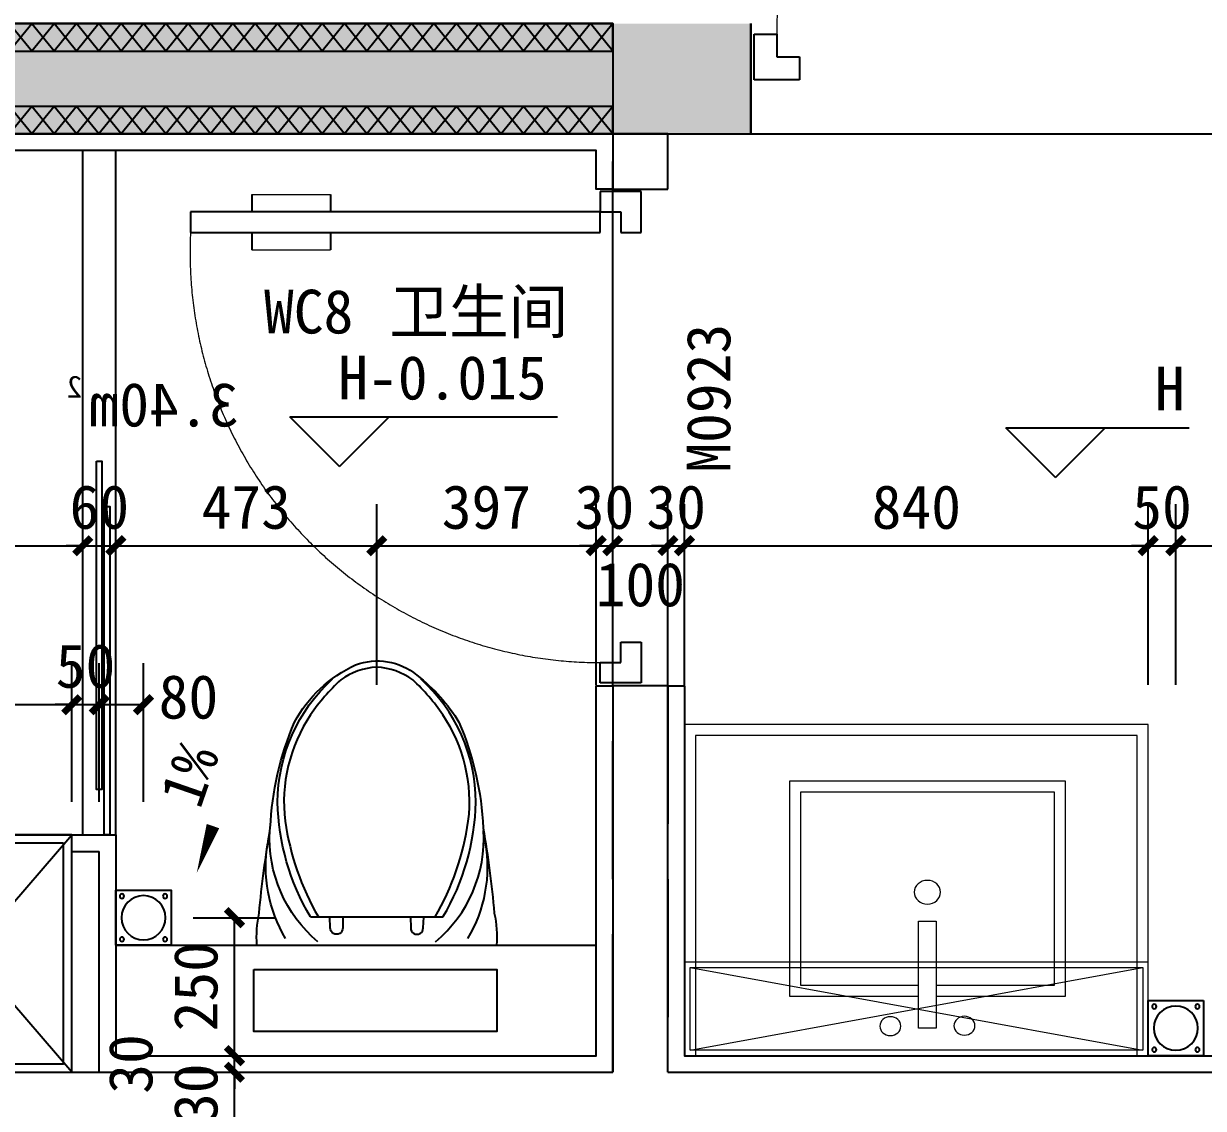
# Model space of a CAD drawing. Header units: millimetres. Extents: x -15 to 66915, y -15 to 18798.
# Drawn here: x 58458 to 60595, y 13497 to 15463 of the extents above; entities that cross this region are included whole.
import ezdxf
from ezdxf.xclip import XClip

# ---------------------------------------------------------------- set-up
doc = ezdxf.new("R2010")
doc.units = ezdxf.units.MM
doc.header["$LTSCALE"] = 1000
doc.header["$XCLIPFRAME"] = 2
doc.linetypes.add('1#2#楼$0$DOTE', pattern=[2.42, 2, -0.2, 0.02, -0.2])
doc.linetypes.add('DASH', pattern=[0.35, 0.25, -0.1])
doc.layers.get('Defpoints').update_dxf_attribs({"color": 4, "linetype": 'DASH'})
for name, color, linetype in [('1#2#楼$0$A-ANNO-DIM-SYMB', 3, 'Continuous'), ('1#2#楼$0$A-ANNO-DIMS', 3, 'Continuous'), ('1#2#楼$0$A-ANNO-DOTE', 10, '1#2#楼$0$DOTE'), ('1#2#楼$0$A-ANNO-ELEV', 3, 'Continuous'), ('1#2#楼$0$A-ANNO-TEXT', 7, 'Continuous'), ('1#2#楼$0$A-DOOR-IDEN', 53, 'Continuous'), ('160-WC$0$A-FLOR-SPCL', 225, 'Continuous'), ('160-WC$0$BS-STAIR', 225, 'Continuous'), ('160-墙体$0$A-COLU-CONC-HATC', 204, 'Continuous'), ('160-墙体$0$A-DOOR', 51, 'Continuous'), ('160-墙体$0$A-WALL-BLOK', 131, 'Continuous'), ('160-墙体$0$A-WALL-CONC', 9, 'Continuous'), ('160-墙体$0$A-WALL-STUD', 133, 'Continuous'), ('160-墙体-PC$0$A-ANNO-HATC-PATT', 8, 'Continuous')]:
    doc.layers.add(name, color=color, linetype=linetype)
doc.layers.add('160-WC$0$JJ-01-固定家具', color=225, linetype='Continuous', lineweight=0)
doc.styles.add('1#2#楼$0$_TCH_DIM', font='')
doc.styles.add('1#2#楼$0$_TCH_DIM_T3', font='')
doc.styles.add('1#2#楼$0$_TCH_WINDOW', font='')
doc.styles.add('160-WC$0$_TCH_SPACE', font='')
doc.styles.get('1#2#楼$0$_TCH_DIM').set_extended_font_data('SimSun')
doc.styles.get('1#2#楼$0$_TCH_DIM_T3').set_extended_font_data('SimSun')
doc.styles.get('1#2#楼$0$_TCH_WINDOW').set_extended_font_data('SimSun')
doc.styles.get('160-WC$0$_TCH_SPACE').set_extended_font_data('SimSun')
doc.dimstyles.new('1#2#楼$0$_TCH_ARCH&&30', dxfattribs={"dimtxt": 79.303797, "dimasz": 30, "dimexe": 75, "dimexo": 90, "dimgap": 30, "dimtad": 1, "dimdec": 0, "dimzin": 0, "dimdsep": 46, "dimtxsty": '1#2#楼$0$_TCH_DIM_T3', "dimblk": '1#2#楼$0$_ArchTick', "dimcen": 0.09, "dimclrt": 7, "dimazin": 2, "dimtfac": 1, "dimtdec": 0, "dimtix": 1, "dimtmove": 2, "dimatfit": 3, "dimfxl": 100, "dimtolj": 1, "dimtzin": 0, "dimarcsym": 0})

# ---------------------------------------------------------------- blocks, each defined once
blk = doc.blocks.new('160-墙体$0$$DorLib2D$00000009')
for p, q in [((0.4129, 0.9053), (0.4129, 0.0807)), ((0.4541, 0.9053), (0.4129, 0.9053)), ((0.4541, 0.0807), (0.4541, 0.9053)), ((0.4129, 0.7822), (0.378, 0.7822)), ((0.489, 0.7822), (0.4541, 0.7822)), ((0.4129, 0.6235), (0.378, 0.6235)), ((0.489, 0.6235), (0.4541, 0.6235)), ((-0.4941, 0.0807), (-0.4529, 0.0807)), ((-0.4941, -0.0018), (-0.4941, 0.0807)), ((-0.4529, 0.0807), (-0.4529, 0.0395)), ((0.4129, 0.0807), (0.4541, 0.0807)), ((0.4953, 0.0807), (0.4541, 0.0807)), ((0.4541, 0.0807), (0.4541, 0.0395)), ((0.4953, -0.0018), (0.4953, 0.0807)), ((-0.4529, 0.0395), (-0.4117, 0.0395)), ((-0.4117, 0.0395), (-0.4117, -0.0018)), ((0.4541, 0.0395), (0.4129, 0.0395)), ((0.4129, 0.0395), (0.4129, -0.0018)), ((-0.4941, -0.0018), (-0.4941, -0.0018)), ((-0.4117, -0.0018), (-0.4941, -0.0018)), ((0.4129, -0.0018), (0.4953, -0.0018)), ((0.4953, -0.0018), (0.4953, -0.0018))]:
    blk.add_line(p, q)
at = {"lineweight": 13}
for p, q in [((0.378, 0.7822), (0.378, 0.6235)), ((0.489, 0.7822), (0.489, 0.6235))]:
    blk.add_line(p, q, dxfattribs=at)
blk.add_arc((0.3716, 0.0817), 0.8246, 87.134, 180.0717, dxfattribs=at)
blk = doc.blocks.new('160-墙体')
at = {"layer": '160-墙体$0$A-COLU-CONC-HATC'}
blk.add_hatch(color=256, dxfattribs=at).paths.add_polyline_path([(33.3, 8100), (100, 8000), (2350, 8000), (2350, 8200), (100, 8200)])
at = {"layer": '160-墙体$0$A-DOOR'}
blk.add_line((2100, 7000), (2100, 7900), dxfattribs=at)
at = {"layer": '160-墙体$0$A-WALL-BLOK'}
for p, q in [((2350, 8000), (2350, 8200)), ((2100, 8000), (2100, 7900)), ((2200, 8000), (2100, 8000)), ((2200, 7900), (2200, 8000)), ((2100, 7900), (2200, 7900)), ((2200, 7000), (2100, 7000)), ((2100, 7000), (2100, 6300)), ((2200, 6300), (2200, 7000)), ((700, 6300), (1120, 6300)), ((1120, 6300), (2100, 6300)), ((2200, 6300), (3800, 6300))]:
    blk.add_line(p, q, dxfattribs=at)
at = {"layer": '160-墙体$0$A-WALL-CONC'}
for p in [(2350, 8200), (100, 8000)]:
    blk.add_line(p, (2350, 8000), dxfattribs=at)
at = {"layer": '160-墙体$0$A-WALL-STUD'}
for p, q in [((1120, 6300), (1120, 6700)), ((1120, 6700), (1170, 6700)), ((1170, 6300), (1170, 6700))]:
    blk.add_line(p, q, dxfattribs=at)
at = {"layer": '160-墙体$0$A-DOOR', "xscale": 1000, "yscale": 1000, "zscale": 200}
blk.add_blockref('160-墙体$0$$DorLib2D$00000009', (2850, 8100), dxfattribs=at)
at = {"layer": '160-墙体$0$A-DOOR', "xscale": 900, "yscale": 900, "zscale": 100, "rotation": 90}
blk.add_blockref('160-墙体$0$$DorLib2D$00000009', (2150, 7450), dxfattribs=at)
blk = doc.blocks.new('*U198')
for p, q in [((-440, 600.3), (-440, 0)), ((400, 600.3), (-440, 600.3)), ((400, 0), (400, 600.3)), ((-16, 244), (16, 244)), ((-16, 50), (-16, 244)), ((16, 244), (16, 50)), ((16, 50), (-16, 50))]:
    blk.add_line(p, q)
at = {"color": 250}
for p, q in [((-420, 580.3), (-420, 0)), ((380, 580.3), (-420, 580.3)), ((380, 0), (380, 580.3))]:
    blk.add_line(p, q, dxfattribs=at)
at = {"color": 0, "linetype": 'ByBlock'}
for p, q in [((-440, 170), (400, 170)), ((400, 0), (-440, 0))]:
    blk.add_line(p, q, dxfattribs=at)
at = {"color": 8}
for p, q in [((-430, 10), (390, 160)), ((-430, 160), (390, 10))]:
    blk.add_line(p, q, dxfattribs=at)
for points in [[(16, 107.6), (250, 107.6), (250, 497.6), (-250, 497.6), (-250, 107.6), (-16, 107.6)], [(16, 127.6), (230, 127.6), (230, 477.6), (-230, 477.6), (-230, 127.6), (-16, 127.6)]]:
    blk.add_lwpolyline(points)
blk.add_lwpolyline([(-430, 160), (390, 160), (390, 10), (-430, 10)], close=True, dxfattribs=at)
at = {"extrusion": (0, 0, -1)}
for centre, major_axis, start_param, end_param in [((0, 296.2), (-23.8, 0), 1.570796326795389, 7.853981633974973), ((67.1, 54.3), (-19, 0), 1.570796326798259, 7.853981633977845)]:
    blk.add_ellipse(centre, major_axis=major_axis, ratio=0.89986, start_param=start_param, end_param=end_param, dxfattribs=at)
blk.add_ellipse((-67.1, 53.6), major_axis=(19, 0), ratio=0.89986, dxfattribs=at)
blk = doc.blocks.new('160-WC$0$A$C446C3F73')
at = {"layer": '160-WC$0$A-FLOR-SPCL'}
blk.add_lwpolyline([(-50, -50), (50, -50), (50, 50), (-50, 50)], close=True, dxfattribs=at)
for centre, radius in [((-39.1, 39.1), 4), ((39.1, 39.1), 4), ((0, 0), 40), ((-39.1, -39.1), 4), ((39.1, -39.1), 4)]:
    blk.add_circle(centre, radius, dxfattribs=at)
blk = doc.blocks.new('160-WC$0$dfghrtjrtuj6')
at = {"layer": '160-WC$0$A-FLOR-SPCL'}
for points in [[(-217, 0, 0.071142), (-213, -58.1, 0.019152), (-192.8, -212.4, 0.090609), (-149, -404.1, 0.163158), (-38.2, -508, 0.273043), (72.6, -489.5, 0.094885), (149, -404.1, 0.090609), (192.8, -212.4, 0.019152), (213, -58.1, 0.071142), (217, 0)], [(-165, -12.4, 0.180688), (-197.1, -185.5, -4.705295)], [(-106.5, -6.4, 0.237416), (-193.6, -207.9, -3.87225)], [(-61.3, -50.9), (-61.5, -31.5, 1.018669), (-84.1, -31.5), (-85.1, -51.1)], [(61.3, -50.9), (61.5, -31.5, -1.018669), (84.1, -31.5), (85.1, -51.1)], [(106.5, -6.4, -0.237416), (193.6, -207.9, 3.87225)], [(165, -12.4, -0.180688), (197.1, -185.5, 4.705295)], [(-119.9, -51.4, 0.129606), (-179.5, -259.3, 0.211204), (-80.1, -482.5, 2.252949)], [(105.7, -51.3, -0.095348), (165.9, -224.7, -0.180567), (119.8, -417.3, -0.059956), (65.2, -480.7, -0.149733), (0, -503.9, -0.149733), (-65.2, -480.7, -0.059956), (-119.9, -417.3, -0.180567), (-165.9, -224.7, -0.095348), (-105.7, -51.3, 0.095348)], [(119.9, -51.4, -0.129606), (179.5, -259.3, -0.211204), (80.1, -482.5, -2.252949)]]:
    blk.add_lwpolyline(points, format="xyb", dxfattribs=at)
blk.add_lwpolyline([(-119.9, -51.4), (119.9, -51.4)], dxfattribs=at)
blk = doc.blocks.new('160-WC')
at = {"layer": '160-WC$0$A-FLOR-SPCL'}
blk.add_line((-1100, -1470), (-1970, -1470), dxfattribs=at)
for points in [[(-2000, -100), (-1970, -100), (-1970, -30), (-30, -30), (-30, -1270), (-1100, -1270), (-1100, -1670), (-1970, -1670), (-1970, -1000), (-2000, -1000)], [(-2100, -1000), (-2130, -1000), (-2130, -1670), (-3670, -1670), (-3670, -1000), (-3700, -1000)]]:
    blk.add_lwpolyline(points, dxfattribs=at)
for points in [[(-1064.7, -592.8), (-1074.7, -592.8), (-1074.7, -1187.8), (-1064.7, -1187.8)], [(-1079, -675), (-1089, -675), (-1089, -1270), (-1079, -1270)], [(-1349.8, -1513.6), (-1790.2, -1513.6), (-1790.2, -1625.9), (-1349.8, -1625.9)]]:
    blk.add_lwpolyline(points, close=True, dxfattribs=at)
at = {"layer": '160-WC$0$BS-STAIR', "color": 8}
for p, q in [((-650, -1700), (-1020, -1270)), ((-1020, -1700), (-650, -1270))]:
    blk.add_line(p, q, dxfattribs=at)
at = {"layer": '160-WC$0$BS-STAIR'}
for points in [[(-1100, -1270), (-1100, -30)], [(-1040, -1270), (-1040, -30)]]:
    blk.add_lwpolyline(points, dxfattribs=at)
at = {"layer": '160-WC$0$BS-STAIR', "color": 8}
for points in [[(-1020, -1270), (-650, -1270), (-650, -1700), (-1020, -1700)], [(-1005, -1285), (-665, -1285), (-665, -1685), (-1005, -1685)]]:
    blk.add_lwpolyline(points, close=True, dxfattribs=at)
at = {"layer": 'Defpoints'}
blk.add_lwpolyline([(0, -1700), (-2000, -1700), (-2000, 0), (0, 0)], close=True, dxfattribs=at)
blk.add_lwpolyline([(-2100, -1000), (-2100, -1700), (-3700, -1700), (-3700, -1000)], dxfattribs=at)
at = {"layer": '160-WC$0$A-FLOR-SPCL'}
for name, p, rotation in [('160-WC$0$dfghrtjrtuj6', (-1572.5, -1470), 180), ('160-WC$0$A$C446C3F73', (-1150, -1420), 90), ('160-WC$0$A$C446C3F73', (-3020, -1620), 270)]:
    blk.add_blockref(name, p, dxfattribs=dict(at, rotation=rotation))
at = {"layer": '160-WC$0$JJ-01-固定家具', "extrusion": (0, 0, -1), "zscale": -1}
blk.add_blockref('*U198', (2570, -1670), dxfattribs=at)
at = {"layer": 'Defpoints', "style": '160-WC$0$_TCH_SPACE'}
for s, height, p in [('2', 39.7, (-1038.5, -477.5)), ('3.40m', 79.3, (-1322, -530))]:
    blk.add_text(s, height=height, dxfattribs=at).set_placement(p)
blk = doc.blocks.new('160-墙体-PC$0$$LinePat$保温板1')
at = {"color": 0}
for p, q in [((0, 0), (16, -20)), ((0, -20), (16, 0))]:
    blk.add_line(p, q, dxfattribs=at)
blk = doc.blocks.new('160-墙体-PC')
at = {"layer": '160-墙体-PC$0$A-ANNO-HATC-PATT'}
for points in [[(2100, 8150), (2100, 8200), (400, 8200), (400, 8150)], [(400, 8000), (400, 8200), (2100, 8200), (2100, 8000)], [(2100, 8000), (2100, 8050), (400, 8050), (400, 8000)]]:
    blk.add_lwpolyline(points, close=True, dxfattribs=at)
at = {"layer": '160-墙体-PC$0$A-ANNO-HATC-PATT', "yscale": 2.5, "zscale": 2.5}
for p, xscale, rotation in [((1047.6, 8149.8), 2.529762805991874, 180.0078790222367), ((1088.1, 8149.8), 2.529762805991874, 180.0078790222367), ((1128.6, 8149.9), 2.529762805991874, 180.0078790222367), ((1169.1, 8149.9), 2.529762805991874, 180.0078790222367), ((1209.5, 8149.9), 2.529762805991874, 180.0078790222367), ((1250, 8149.9), 2.529762805991874, 180.0078790222367), ((1290.5, 8149.9), 2.529762805991874, 180.0078790222367), ((1331, 8149.9), 2.529762805991874, 180.0078790222367), ((1371.4, 8149.9), 2.529762805991874, 180.0078790222367), ((1411.9, 8149.9), 2.529762805991874, 180.0078790222367), ((1452.4, 8149.9), 2.529762805991874, 180.0078790222367), ((1492.9, 8149.9), 2.529762805991874, 180.0078790222367), ((1533.3, 8149.9), 2.529762805991874, 180.0078790222367), ((1573.8, 8149.9), 2.529762805991874, 180.0078790222367), ((1614.3, 8149.9), 2.529762805991874, 180.0078790222367), ((1654.8, 8149.9), 2.529762805991874, 180.0078790222367), ((1695.2, 8149.9), 2.529762805991874, 180.0078790222367), ((1735.7, 8149.9), 2.529762805991874, 180.0078790222367), ((1776.2, 8149.9), 2.529762805991874, 180.0078790222367), ((1816.7, 8149.9), 2.529762805991874, 180.0078790222367), ((1857.2, 8150), 2.529762805991874, 180.0078790222367), ((1897.6, 8150), 2.529762805991874, 180.0078790222367), ((1938.1, 8150), 2.529762805991874, 180.0078790222367), ((1978.6, 8150), 2.529762805991874, 180.0078790222367), ((2019.1, 8150), 2.529762805991874, 180.0078790222367), ((2059.5, 8150), 2.529762805991874, 180.0078790222367), ((2100, 8150), 2.529762805991874, 180.0078790222367), ((1047.6, 8000), 2.529762782061926, 180.000035277034), ((1088.1, 8000), 2.529762782061926, 180.000035277034), ((1128.6, 8000), 2.529762782061926, 180.000035277034), ((1169.1, 8000), 2.529762782061926, 180.000035277034), ((1209.5, 8000), 2.529762782061926, 180.000035277034), ((1250, 8000), 2.529762782061926, 180.000035277034), ((1290.5, 8000), 2.529762782061926, 180.000035277034), ((1331, 8000), 2.529762782061926, 180.000035277034), ((1371.4, 8000), 2.529762782061926, 180.000035277034), ((1411.9, 8000), 2.529762782061926, 180.000035277034), ((1452.4, 8000), 2.529762782061926, 180.000035277034), ((1492.9, 8000), 2.529762782061926, 180.000035277034), ((1533.3, 8000), 2.529762782061926, 180.000035277034), ((1573.8, 8000), 2.529762782061926, 180.000035277034), ((1614.3, 8000), 2.529762782061926, 180.000035277034), ((1654.8, 8000), 2.529762782061926, 180.000035277034), ((1695.2, 8000), 2.529762782061926, 180.000035277034), ((1735.7, 8000), 2.529762782061926, 180.000035277034), ((1776.2, 8000), 2.529762782061926, 180.000035277034), ((1816.7, 8000), 2.529762782061926, 180.000035277034), ((1857.2, 8000), 2.529762782061926, 180.000035277034), ((1897.6, 8000), 2.529762782061926, 180.000035277034), ((1938.1, 8000), 2.529762782061926, 180.000035277034), ((1978.6, 8000), 2.529762782061926, 180.000035277034), ((2019.1, 8000), 2.529762782061926, 180.000035277034), ((2059.5, 8000), 2.529762782061926, 180.000035277034), ((2100, 8000), 2.529762782061926, 180.000035277034)]:
    blk.add_blockref('160-墙体-PC$0$$LinePat$保温板1', p, dxfattribs=dict(at, xscale=xscale, rotation=rotation))
blk = doc.blocks.new('1#2#楼$0$GTFBGF')
ref = blk.add_blockref('160-墙体-PC', (-9250, -11300))
XClip(ref).set_block_clipping_path([(13249.9999999997, 5350.000000002), (10449.9999999998, 5350.000000002), (10449.9999999998, 11800.000000002), (-900.0000000002, 11800.000000002), (-900.0000000002, -2099.999999998), (13249.9999999996, -2099.9999999981)])
ref = blk.add_blockref('160-墙体', (-9250, -11300))
XClip(ref).set_block_clipping_path([(13249.9999999999, 5349.9999999999), (10450, 5349.9999999999), (10450, 11800), (-900, 11800), (-900, -2100), (13249.9999999998, -2100.0000000002)])
at = {"xscale": -1}
blk.add_blockref('160-WC', (-9150, -3300), dxfattribs=at)
blk = doc.blocks.new('1#2#楼$0$_ArchTick')
at = {"color": 0, "linetype": 'ByBlock', "const_width": 0.4}
blk.add_lwpolyline([(-0.5, -0.5), (0.5, 0.5)], dxfattribs=at)
blk = doc.blocks.new('*D909')
at = {"layer": '1#2#楼$0$A-ANNO-DIMS', "color": 0, "lineweight": -2, "transparency": 16777216}
for p, q in [((58175.5, 14052.7), (58175.5, 14303.7)), ((58545.5, 14052.7), (58545.5, 14303.7)), ((58175.5, 14228.7), (58545.5, 14228.7))]:
    blk.add_line(p, q, dxfattribs=at)
at = {"layer": 'Defpoints', "color": 0, "transparency": 16777216}
for p in [(58545.5, 14228.7), (58175.5, 13962.7), (58545.5, 13962.7)]:
    blk.add_point(p, dxfattribs=at)
at = {"layer": '1#2#楼$0$A-ANNO-DIMS', "color": 0, "lineweight": -2, "transparency": 16777216, "xscale": 30, "yscale": 30, "zscale": 30, "rotation": 180}
blk.add_blockref('1#2#楼$0$_ArchTick', (58175.5, 14228.7), dxfattribs=at)
at = {"layer": '1#2#楼$0$A-ANNO-DIMS', "color": 0, "lineweight": -2, "transparency": 16777216, "xscale": 30, "yscale": 30, "zscale": 30}
blk.add_blockref('1#2#楼$0$_ArchTick', (58545.5, 14228.7), dxfattribs=at)
at = {"layer": '1#2#楼$0$A-ANNO-DIMS', "color": 7, "transparency": 16777216, "insert": (58360.5, 14298.3), "char_height": 79.3, "attachment_point": 5, "style": '1#2#楼$0$_TCH_DIM_T3'}
blk.add_mtext('\\A1;370', dxfattribs=at)
blk = doc.blocks.new('*D910')
at = {"layer": '1#2#楼$0$A-ANNO-DIMS', "color": 0, "lineweight": -2, "transparency": 16777216}
for p, q in [((58545.5, 14052.7), (58545.5, 14303.7)), ((58595.5, 14052.7), (58595.5, 14303.7)), ((58545.5, 14228.7), (58515.5, 14228.7)), ((58545.5, 14228.7), (58595.5, 14228.7)), ((58595.5, 14228.7), (58625.5, 14228.7))]:
    blk.add_line(p, q, dxfattribs=at)
at = {"layer": 'Defpoints', "color": 0, "transparency": 16777216}
for p in [(58595.5, 14228.7), (58545.5, 13962.7), (58595.5, 13962.7)]:
    blk.add_point(p, dxfattribs=at)
at = {"layer": '1#2#楼$0$A-ANNO-DIMS', "color": 0, "lineweight": -2, "transparency": 16777216, "xscale": 30, "yscale": 30, "zscale": 30}
blk.add_blockref('1#2#楼$0$_ArchTick', (58545.5, 14228.7), dxfattribs=at)
at = {"layer": '1#2#楼$0$A-ANNO-DIMS', "color": 0, "lineweight": -2, "transparency": 16777216, "xscale": 30, "yscale": 30, "zscale": 30, "rotation": 180}
blk.add_blockref('1#2#楼$0$_ArchTick', (58595.5, 14228.7), dxfattribs=at)
at = {"layer": '1#2#楼$0$A-ANNO-DIMS', "color": 7, "transparency": 16777216, "insert": (58570.5, 14298.3), "char_height": 79.3, "attachment_point": 5, "style": '1#2#楼$0$_TCH_DIM_T3'}
blk.add_mtext('\\A1;50', dxfattribs=at)
blk = doc.blocks.new('*D911')
at = {"layer": '1#2#楼$0$A-ANNO-DIMS', "color": 0, "lineweight": -2, "transparency": 16777216}
for p, q in [((58595.5, 14052.7), (58595.5, 14303.7)), ((58675.5, 14052.7), (58675.5, 14303.7)), ((58595.5, 14228.7), (58675.5, 14228.7))]:
    blk.add_line(p, q, dxfattribs=at)
at = {"layer": 'Defpoints', "color": 0, "transparency": 16777216}
for p in [(58675.5, 14228.7), (58595.5, 13962.7), (58675.5, 13962.7)]:
    blk.add_point(p, dxfattribs=at)
at = {"layer": '1#2#楼$0$A-ANNO-DIMS', "color": 0, "lineweight": -2, "transparency": 16777216, "xscale": 30, "yscale": 30, "zscale": 30, "rotation": 180}
blk.add_blockref('1#2#楼$0$_ArchTick', (58595.5, 14228.7), dxfattribs=at)
at = {"layer": '1#2#楼$0$A-ANNO-DIMS', "color": 0, "lineweight": -2, "transparency": 16777216, "xscale": 30, "yscale": 30, "zscale": 30}
blk.add_blockref('1#2#楼$0$_ArchTick', (58675.5, 14228.7), dxfattribs=at)
at = {"layer": '1#2#楼$0$A-ANNO-DIMS', "color": 7, "transparency": 16777216, "insert": (58756.9, 14242.4), "char_height": 79.3, "attachment_point": 5, "style": '1#2#楼$0$_TCH_DIM_T3'}
blk.add_mtext('\\A1;80', dxfattribs=at)
blk = doc.blocks.new('*D913')
at = {"layer": '1#2#楼$0$A-ANNO-DIMS', "color": 0, "lineweight": -2, "transparency": 16777216}
for p, q in [((60545.5, 14264.9), (60545.5, 14591.7)), ((61195.5, 14264.9), (61195.5, 14591.7)), ((60545.5, 14516.7), (61195.5, 14516.7))]:
    blk.add_line(p, q, dxfattribs=at)
at = {"layer": 'Defpoints', "color": 0, "transparency": 16777216}
for p in [(61195.5, 14516.7), (60545.5, 14174.9), (61195.5, 14174.9)]:
    blk.add_point(p, dxfattribs=at)
at = {"layer": '1#2#楼$0$A-ANNO-DIMS', "color": 0, "lineweight": -2, "transparency": 16777216, "xscale": 30, "yscale": 30, "zscale": 30, "rotation": 180}
blk.add_blockref('1#2#楼$0$_ArchTick', (60545.5, 14516.7), dxfattribs=at)
at = {"layer": '1#2#楼$0$A-ANNO-DIMS', "color": 0, "lineweight": -2, "transparency": 16777216, "xscale": 30, "yscale": 30, "zscale": 30}
blk.add_blockref('1#2#楼$0$_ArchTick', (61195.5, 14516.7), dxfattribs=at)
at = {"layer": '1#2#楼$0$A-ANNO-DIMS', "color": 7, "transparency": 16777216, "insert": (60870.5, 14586.3), "char_height": 79.3, "attachment_point": 5, "style": '1#2#楼$0$_TCH_DIM_T3'}
blk.add_mtext('\\A1;650', dxfattribs=at)
blk = doc.blocks.new('*D914')
at = {"layer": '1#2#楼$0$A-ANNO-DIMS', "color": 0, "lineweight": -2, "transparency": 16777216}
for p, q in [((60495.5, 14264.9), (60495.5, 14591.7)), ((60545.5, 14264.9), (60545.5, 14591.7)), ((60495.5, 14516.7), (60465.5, 14516.7)), ((60495.5, 14516.7), (60545.5, 14516.7)), ((60545.5, 14516.7), (60575.5, 14516.7))]:
    blk.add_line(p, q, dxfattribs=at)
at = {"layer": 'Defpoints', "color": 0, "transparency": 16777216}
for p in [(60545.5, 14516.7), (60495.5, 14174.9), (60545.5, 14174.9)]:
    blk.add_point(p, dxfattribs=at)
at = {"layer": '1#2#楼$0$A-ANNO-DIMS', "color": 0, "lineweight": -2, "transparency": 16777216, "xscale": 30, "yscale": 30, "zscale": 30}
blk.add_blockref('1#2#楼$0$_ArchTick', (60495.5, 14516.7), dxfattribs=at)
at = {"layer": '1#2#楼$0$A-ANNO-DIMS', "color": 0, "lineweight": -2, "transparency": 16777216, "xscale": 30, "yscale": 30, "zscale": 30, "rotation": 180}
blk.add_blockref('1#2#楼$0$_ArchTick', (60545.5, 14516.7), dxfattribs=at)
at = {"layer": '1#2#楼$0$A-ANNO-DIMS', "color": 7, "transparency": 16777216, "insert": (60520.5, 14586.3), "char_height": 79.3, "attachment_point": 5, "style": '1#2#楼$0$_TCH_DIM_T3'}
blk.add_mtext('\\A1;50', dxfattribs=at)
blk = doc.blocks.new('*D915')
at = {"layer": '1#2#楼$0$A-ANNO-DIMS', "color": 0, "lineweight": -2, "transparency": 16777216}
for p, q in [((59655.5, 14264.9), (59655.5, 14591.7)), ((60495.5, 14264.9), (60495.5, 14591.7)), ((59655.5, 14516.7), (60495.5, 14516.7))]:
    blk.add_line(p, q, dxfattribs=at)
at = {"layer": 'Defpoints', "color": 0, "transparency": 16777216}
for p in [(60495.5, 14516.7), (59655.5, 14174.9), (60495.5, 14174.9)]:
    blk.add_point(p, dxfattribs=at)
at = {"layer": '1#2#楼$0$A-ANNO-DIMS', "color": 0, "lineweight": -2, "transparency": 16777216, "xscale": 30, "yscale": 30, "zscale": 30, "rotation": 180}
blk.add_blockref('1#2#楼$0$_ArchTick', (59655.5, 14516.7), dxfattribs=at)
at = {"layer": '1#2#楼$0$A-ANNO-DIMS', "color": 0, "lineweight": -2, "transparency": 16777216, "xscale": 30, "yscale": 30, "zscale": 30}
blk.add_blockref('1#2#楼$0$_ArchTick', (60495.5, 14516.7), dxfattribs=at)
at = {"layer": '1#2#楼$0$A-ANNO-DIMS', "color": 7, "transparency": 16777216, "insert": (60075.5, 14586.3), "char_height": 79.3, "attachment_point": 5, "style": '1#2#楼$0$_TCH_DIM_T3'}
blk.add_mtext('\\A1;840', dxfattribs=at)
blk = doc.blocks.new('*D916')
at = {"layer": '1#2#楼$0$A-ANNO-DIMS', "color": 0, "lineweight": -2, "transparency": 16777216}
for p, q in [((59625.5, 14264.9), (59625.5, 14591.7)), ((59655.5, 14264.9), (59655.5, 14591.7)), ((59625.5, 14516.7), (59595.5, 14516.7)), ((59625.5, 14516.7), (59655.5, 14516.7)), ((59655.5, 14516.7), (59685.5, 14516.7))]:
    blk.add_line(p, q, dxfattribs=at)
at = {"layer": 'Defpoints', "color": 0, "transparency": 16777216}
for p in [(59655.5, 14516.7), (59625.5, 14174.9), (59655.5, 14174.9)]:
    blk.add_point(p, dxfattribs=at)
at = {"layer": '1#2#楼$0$A-ANNO-DIMS', "color": 0, "lineweight": -2, "transparency": 16777216, "xscale": 30, "yscale": 30, "zscale": 30}
blk.add_blockref('1#2#楼$0$_ArchTick', (59625.5, 14516.7), dxfattribs=at)
at = {"layer": '1#2#楼$0$A-ANNO-DIMS', "color": 0, "lineweight": -2, "transparency": 16777216, "xscale": 30, "yscale": 30, "zscale": 30, "rotation": 180}
blk.add_blockref('1#2#楼$0$_ArchTick', (59655.5, 14516.7), dxfattribs=at)
at = {"layer": '1#2#楼$0$A-ANNO-DIMS', "color": 7, "transparency": 16777216, "insert": (59640.5, 14586.3), "char_height": 79.3, "attachment_point": 5, "style": '1#2#楼$0$_TCH_DIM_T3'}
blk.add_mtext('\\A1;30', dxfattribs=at)
blk = doc.blocks.new('*D917')
at = {"layer": '1#2#楼$0$A-ANNO-DIMS', "color": 0, "lineweight": -2, "transparency": 16777216}
for p, q in [((59525.5, 14264.9), (59525.5, 14591.7)), ((59625.5, 14264.9), (59625.5, 14591.7)), ((59525.5, 14516.7), (59625.5, 14516.7))]:
    blk.add_line(p, q, dxfattribs=at)
at = {"layer": 'Defpoints', "color": 0, "transparency": 16777216}
for p in [(59625.5, 14516.7), (59525.5, 14174.9), (59625.5, 14174.9)]:
    blk.add_point(p, dxfattribs=at)
at = {"layer": '1#2#楼$0$A-ANNO-DIMS', "color": 0, "lineweight": -2, "transparency": 16777216, "xscale": 30, "yscale": 30, "zscale": 30, "rotation": 180}
blk.add_blockref('1#2#楼$0$_ArchTick', (59525.5, 14516.7), dxfattribs=at)
at = {"layer": '1#2#楼$0$A-ANNO-DIMS', "color": 0, "lineweight": -2, "transparency": 16777216, "xscale": 30, "yscale": 30, "zscale": 30}
blk.add_blockref('1#2#楼$0$_ArchTick', (59625.5, 14516.7), dxfattribs=at)
at = {"layer": '1#2#楼$0$A-ANNO-DIMS', "color": 7, "transparency": 16777216, "insert": (59575.5, 14445.9), "char_height": 79.3, "attachment_point": 5, "style": '1#2#楼$0$_TCH_DIM_T3'}
blk.add_mtext('\\A1;100', dxfattribs=at)
blk = doc.blocks.new('*D918')
at = {"layer": '1#2#楼$0$A-ANNO-DIMS', "color": 0, "lineweight": -2, "transparency": 16777216}
for p, q in [((59495.5, 14264.9), (59495.5, 14591.7)), ((59525.5, 14264.9), (59525.5, 14591.7)), ((59495.5, 14516.7), (59465.5, 14516.7)), ((59495.5, 14516.7), (59525.5, 14516.7)), ((59525.5, 14516.7), (59555.5, 14516.7))]:
    blk.add_line(p, q, dxfattribs=at)
at = {"layer": 'Defpoints', "color": 0, "transparency": 16777216}
for p in [(59525.5, 14516.7), (59495.5, 14174.9), (59525.5, 14174.9)]:
    blk.add_point(p, dxfattribs=at)
at = {"layer": '1#2#楼$0$A-ANNO-DIMS', "color": 0, "lineweight": -2, "transparency": 16777216, "xscale": 30, "yscale": 30, "zscale": 30}
blk.add_blockref('1#2#楼$0$_ArchTick', (59495.5, 14516.7), dxfattribs=at)
at = {"layer": '1#2#楼$0$A-ANNO-DIMS', "color": 0, "lineweight": -2, "transparency": 16777216, "xscale": 30, "yscale": 30, "zscale": 30, "rotation": 180}
blk.add_blockref('1#2#楼$0$_ArchTick', (59525.5, 14516.7), dxfattribs=at)
at = {"layer": '1#2#楼$0$A-ANNO-DIMS', "color": 7, "transparency": 16777216, "insert": (59510.5, 14586.3), "char_height": 79.3, "attachment_point": 5, "style": '1#2#楼$0$_TCH_DIM_T3'}
blk.add_mtext('\\A1;30', dxfattribs=at)
blk = doc.blocks.new('*D919')
at = {"layer": '1#2#楼$0$A-ANNO-DIMS', "color": 0, "lineweight": -2, "transparency": 16777216}
for p, q in [((59098, 14264.9), (59098, 14591.7)), ((59495.5, 14264.9), (59495.5, 14591.7)), ((59098, 14516.7), (59495.5, 14516.7))]:
    blk.add_line(p, q, dxfattribs=at)
at = {"layer": 'Defpoints', "color": 0, "transparency": 16777216}
for p in [(59495.5, 14516.7), (59098, 14174.9), (59495.5, 14174.9)]:
    blk.add_point(p, dxfattribs=at)
at = {"layer": '1#2#楼$0$A-ANNO-DIMS', "color": 0, "lineweight": -2, "transparency": 16777216, "xscale": 30, "yscale": 30, "zscale": 30, "rotation": 180}
blk.add_blockref('1#2#楼$0$_ArchTick', (59098, 14516.7), dxfattribs=at)
at = {"layer": '1#2#楼$0$A-ANNO-DIMS', "color": 0, "lineweight": -2, "transparency": 16777216, "xscale": 30, "yscale": 30, "zscale": 30}
blk.add_blockref('1#2#楼$0$_ArchTick', (59495.5, 14516.7), dxfattribs=at)
at = {"layer": '1#2#楼$0$A-ANNO-DIMS', "color": 7, "transparency": 16777216, "insert": (59296.7, 14586.3), "char_height": 79.3, "attachment_point": 5, "style": '1#2#楼$0$_TCH_DIM_T3'}
blk.add_mtext('\\A1;397', dxfattribs=at)
blk = doc.blocks.new('*D920')
at = {"layer": '1#2#楼$0$A-ANNO-DIMS', "color": 0, "lineweight": -2, "transparency": 16777216}
for p, q in [((58625.5, 14264.9), (58625.5, 14591.7)), ((59098, 14264.9), (59098, 14591.7)), ((58625.5, 14516.7), (59098, 14516.7))]:
    blk.add_line(p, q, dxfattribs=at)
at = {"layer": 'Defpoints', "color": 0, "transparency": 16777216}
for p in [(59098, 14516.7), (58625.5, 14174.9), (59098, 14174.9)]:
    blk.add_point(p, dxfattribs=at)
at = {"layer": '1#2#楼$0$A-ANNO-DIMS', "color": 0, "lineweight": -2, "transparency": 16777216, "xscale": 30, "yscale": 30, "zscale": 30, "rotation": 180}
blk.add_blockref('1#2#楼$0$_ArchTick', (58625.5, 14516.7), dxfattribs=at)
at = {"layer": '1#2#楼$0$A-ANNO-DIMS', "color": 0, "lineweight": -2, "transparency": 16777216, "xscale": 30, "yscale": 30, "zscale": 30}
blk.add_blockref('1#2#楼$0$_ArchTick', (59098, 14516.7), dxfattribs=at)
at = {"layer": '1#2#楼$0$A-ANNO-DIMS', "color": 7, "transparency": 16777216, "insert": (58861.7, 14586.3), "char_height": 79.3, "attachment_point": 5, "style": '1#2#楼$0$_TCH_DIM_T3'}
blk.add_mtext('\\A1;473', dxfattribs=at)
blk = doc.blocks.new('*D921')
at = {"layer": '1#2#楼$0$A-ANNO-DIMS', "color": 0, "lineweight": -2, "transparency": 16777216}
for p, q in [((58565.5, 14264.9), (58565.5, 14591.7)), ((58625.5, 14264.9), (58625.5, 14591.7)), ((58565.5, 14516.7), (58535.5, 14516.7)), ((58565.5, 14516.7), (58625.5, 14516.7)), ((58625.5, 14516.7), (58655.5, 14516.7))]:
    blk.add_line(p, q, dxfattribs=at)
at = {"layer": 'Defpoints', "color": 0, "transparency": 16777216}
for p in [(58625.5, 14516.7), (58565.5, 14174.9), (58625.5, 14174.9)]:
    blk.add_point(p, dxfattribs=at)
at = {"layer": '1#2#楼$0$A-ANNO-DIMS', "color": 0, "lineweight": -2, "transparency": 16777216, "xscale": 30, "yscale": 30, "zscale": 30}
blk.add_blockref('1#2#楼$0$_ArchTick', (58565.5, 14516.7), dxfattribs=at)
at = {"layer": '1#2#楼$0$A-ANNO-DIMS', "color": 0, "lineweight": -2, "transparency": 16777216, "xscale": 30, "yscale": 30, "zscale": 30, "rotation": 180}
blk.add_blockref('1#2#楼$0$_ArchTick', (58625.5, 14516.7), dxfattribs=at)
at = {"layer": '1#2#楼$0$A-ANNO-DIMS', "color": 7, "transparency": 16777216, "insert": (58595.5, 14586.3), "char_height": 79.3, "attachment_point": 5, "style": '1#2#楼$0$_TCH_DIM_T3'}
blk.add_mtext('\\A1;60', dxfattribs=at)
blk = doc.blocks.new('*D922')
at = {"layer": '1#2#楼$0$A-ANNO-DIMS', "color": 0, "lineweight": -2, "transparency": 16777216}
for p, q in [((58055.4, 14264.9), (58055.4, 14591.7)), ((58565.5, 14264.9), (58565.5, 14591.7)), ((58055.4, 14516.7), (58565.5, 14516.7))]:
    blk.add_line(p, q, dxfattribs=at)
at = {"layer": 'Defpoints', "color": 0, "transparency": 16777216}
for p in [(58565.5, 14516.7), (58055.4, 14174.9), (58565.5, 14174.9)]:
    blk.add_point(p, dxfattribs=at)
at = {"layer": '1#2#楼$0$A-ANNO-DIMS', "color": 0, "lineweight": -2, "transparency": 16777216, "xscale": 30, "yscale": 30, "zscale": 30, "rotation": 180}
blk.add_blockref('1#2#楼$0$_ArchTick', (58055.4, 14516.7), dxfattribs=at)
at = {"layer": '1#2#楼$0$A-ANNO-DIMS', "color": 0, "lineweight": -2, "transparency": 16777216, "xscale": 30, "yscale": 30, "zscale": 30}
blk.add_blockref('1#2#楼$0$_ArchTick', (58565.5, 14516.7), dxfattribs=at)
at = {"layer": '1#2#楼$0$A-ANNO-DIMS', "color": 7, "transparency": 16777216, "insert": (58310.5, 14586.3), "char_height": 79.3, "attachment_point": 5, "style": '1#2#楼$0$_TCH_DIM_T3'}
blk.add_mtext('\\A1;510', dxfattribs=at)
blk = doc.blocks.new('*D925')
at = {"layer": '1#2#楼$0$A-ANNO-DIMS', "color": 0, "lineweight": -2, "transparency": 16777216}
for p, q in [((58765.5, 13842.7), (58915.2, 13842.7)), ((58840.2, 13592.7), (58840.2, 13842.7)), ((58765.5, 13592.7), (58915.2, 13592.7))]:
    blk.add_line(p, q, dxfattribs=at)
at = {"layer": 'Defpoints', "color": 0, "transparency": 16777216}
for p in [(58675.5, 13842.7), (58840.2, 13842.7), (58675.5, 13592.7)]:
    blk.add_point(p, dxfattribs=at)
at = {"layer": '1#2#楼$0$A-ANNO-DIMS', "color": 0, "lineweight": -2, "transparency": 16777216, "xscale": 30, "yscale": 30, "zscale": 30}
for p, rotation in [((58840.2, 13842.7), 90), ((58840.2, 13592.7), 270)]:
    blk.add_blockref('1#2#楼$0$_ArchTick', p, dxfattribs=dict(at, rotation=rotation))
at = {"layer": '1#2#楼$0$A-ANNO-DIMS', "color": 7, "transparency": 16777216, "insert": (58770.5, 13717.7), "char_height": 79.3, "attachment_point": 5, "rotation": 90, "style": '1#2#楼$0$_TCH_DIM_T3'}
blk.add_mtext('\\A1;250', dxfattribs=at)
blk = doc.blocks.new('*D926')
at = {"layer": '1#2#楼$0$A-ANNO-DIMS', "color": 0, "lineweight": -2, "transparency": 16777216}
for p, q in [((58840.2, 13592.7), (58840.2, 13622.7)), ((58765.5, 13592.7), (58915.2, 13592.7)), ((58840.2, 13562.7), (58840.2, 13592.7)), ((58765.5, 13562.7), (58915.2, 13562.7)), ((58840.2, 13562.7), (58840.2, 13532.7))]:
    blk.add_line(p, q, dxfattribs=at)
at = {"layer": 'Defpoints', "color": 0, "transparency": 16777216}
for p in [(58675.5, 13592.7), (58840.2, 13592.7), (58675.5, 13562.7)]:
    blk.add_point(p, dxfattribs=at)
at = {"layer": '1#2#楼$0$A-ANNO-DIMS', "color": 0, "lineweight": -2, "transparency": 16777216, "xscale": 30, "yscale": 30, "zscale": 30}
for p, rotation in [((58840.2, 13592.7), 270), ((58840.2, 13562.7), 90)]:
    blk.add_blockref('1#2#楼$0$_ArchTick', p, dxfattribs=dict(at, rotation=rotation))
at = {"layer": '1#2#楼$0$A-ANNO-DIMS', "color": 7, "transparency": 16777216, "insert": (58652.7, 13577.7), "char_height": 79.3, "attachment_point": 5, "rotation": 90, "style": '1#2#楼$0$_TCH_DIM_T3'}
blk.add_mtext('\\A1;30', dxfattribs=at)
blk = doc.blocks.new('*D927')
at = {"layer": '1#2#楼$0$A-ANNO-DIMS', "color": 0, "lineweight": -2, "transparency": 16777216}
for p, q in [((58840.2, 13562.7), (58840.2, 13592.7)), ((58765.5, 13562.7), (58915.2, 13562.7)), ((58840.2, 13432.7), (58840.2, 13562.7)), ((58765.5, 13432.7), (58915.2, 13432.7)), ((58840.2, 13432.7), (58840.2, 13402.7))]:
    blk.add_line(p, q, dxfattribs=at)
at = {"layer": 'Defpoints', "color": 0, "transparency": 16777216}
for p in [(58675.5, 13562.7), (58840.2, 13562.7), (58675.5, 13432.7)]:
    blk.add_point(p, dxfattribs=at)
at = {"layer": '1#2#楼$0$A-ANNO-DIMS', "color": 0, "lineweight": -2, "transparency": 16777216, "xscale": 30, "yscale": 30, "zscale": 30}
for p, rotation in [((58840.2, 13562.7), 270), ((58840.2, 13432.7), 90)]:
    blk.add_blockref('1#2#楼$0$_ArchTick', p, dxfattribs=dict(at, rotation=rotation))
at = {"layer": '1#2#楼$0$A-ANNO-DIMS', "color": 7, "transparency": 16777216, "insert": (58770.5, 13497.7), "char_height": 79.3, "attachment_point": 5, "rotation": 90, "style": '1#2#楼$0$_TCH_DIM_T3'}
blk.add_mtext('\\A1;130', dxfattribs=at)
blk = doc.blocks.new('1#2#楼')
at = {"layer": '1#2#楼$0$A-ANNO-DIM-SYMB'}
blk.add_lwpolyline([(58875.4, 14222, 0, 0, 0), (58771.9, 13923.6, 0, 24, 0), (58801.4, 14008.7, 0, 0, 0)], format="xyseb", dxfattribs=at)
at = {"layer": '1#2#楼$0$A-ANNO-DOTE'}
blk.add_lwpolyline([(56925.5, 15262.7), (61625.5, 15262.7)], dxfattribs=at)
at = {"layer": '1#2#楼$0$A-ANNO-ELEV', "color": 6}
for p, q in [((59030.5, 14660.1), (58940.5, 14750.1)), ((58940.5, 14750.1), (59425.4, 14750.1)), ((59030.5, 14660.1), (59120.5, 14750.1)), ((60327.3, 14640.4), (60237.3, 14730.4)), ((60237.3, 14730.4), (60569.5, 14730.4)), ((60327.3, 14640.4), (60417.3, 14730.4))]:
    blk.add_line(p, q, dxfattribs=at)
ref = blk.add_blockref('1#2#楼$0$GTFBGF', (66675.5, 18562.7))
XClip(ref).set_block_clipping_path([(-9750, -7099.9945538033), (-5050.0000000017, -2799.9999999722)])
at = {"layer": '1#2#楼$0$A-ANNO-TEXT', "color": 7, "style": '1#2#楼$0$_TCH_DIM'}
for s, p in [('H-0.015', (59028.3, 14781.6)), ('H', (60507.7, 14761.9))]:
    blk.add_text(s, height=79.3, dxfattribs=at).set_placement(p)
blk.add_text('1%', height=79.3, rotation=70.858, dxfattribs=at).set_placement((58777.8, 14036.9))
at = {"layer": '1#2#楼$0$A-DOOR-IDEN', "style": '1#2#楼$0$_TCH_WINDOW'}
for s, p in [('WC8', (58893.8, 14901.2)), ('卫生间', (59120.6, 14901.2))]:
    blk.add_text(s, height=79.3, dxfattribs=at).set_placement(p)
blk.add_text('M0923', height=79.3, rotation=90, dxfattribs=at).set_placement((59738.5, 14649))
at = {"layer": '1#2#楼$0$A-ANNO-DIMS'}
for p1, p2, distance, picture, middle in [((58055.4, 14174.9), (58565.5, 14174.9), 341.8, '*D922', (58310.5, 14586.3)), ((58565.5, 14174.9), (58625.5, 14174.9), 341.8, '*D921', (58595.5, 14586.3)), ((58625.4737, 14174.8784), (59098.0058, 14174.8784), 341.8094, '*D920', (58861.7397, 14586.3397)), ((59098.0058, 14174.8784), (59495.4681, 14174.8784), 341.8094, '*D919', (59296.737, 14586.3397)), ((59495.5, 14174.9), (59525.5, 14174.9), 341.8, '*D918', (59510.5, 14586.3)), ((59625.5, 14174.9), (59655.5, 14174.9), 341.8, '*D916', (59640.5, 14586.3)), ((59655.5, 14174.9), (60495.5, 14174.9), 341.8, '*D915', (60075.5, 14586.3)), ((60495.5, 14174.9), (60545.5, 14174.9), 341.8, '*D914', (60520.5, 14586.3)), ((60545.5, 14174.9), (61195.5, 14174.9), 341.8, '*D913', (60870.5, 14586.3)), ((58175.5, 13962.7), (58545.5, 13962.7), 266, '*D909', (58360.5, 14298.3)), ((58545.5, 13962.7), (58595.5, 13962.7), 266, '*D910', (58570.5, 14298.3)), ((58675.5, 13592.7), (58675.5, 13842.7), -164.7, '*D925', (58770.5, 13717.7)), ((58675.5, 13432.7), (58675.5, 13562.7), -164.7, '*D927', (58770.5, 13497.7))]:
    dim = blk.add_aligned_dim(p1=p1, p2=p2, distance=distance, dimstyle='1#2#楼$0$_TCH_ARCH&&30', dxfattribs=at)
    dim.commit()
    dim.dimension.update_dxf_attribs({"geometry": picture, "text_midpoint": middle})
for base, p1, p2, angle, picture, middle in [((59625.5, 14516.7), (59525.5, 14174.9), (59625.5, 14174.9), 0, '*D917', (59575.5, 14445.9)), ((58675.5, 14228.7), (58595.5, 13962.7), (58675.5, 13962.7), 0, '*D911', (58756.9, 14242.4)), ((58840.2, 13592.7), (58675.5, 13562.7), (58675.5, 13592.7), 90, '*D926', (58652.7, 13577.7))]:
    dim = blk.add_linear_dim(base=base, p1=p1, p2=p2, angle=angle, dimstyle='1#2#楼$0$_TCH_ARCH&&30', dxfattribs=at)
    dim.commit()
    dim.dimension.update_dxf_attribs({"geometry": picture, "text_midpoint": middle, "dimtype": 161})

msp = doc.modelspace()

# ---------------------------------------------------------------- block references
msp.add_blockref('1#2#楼', (0, 0))

doc.saveas('drawing.dxf')
